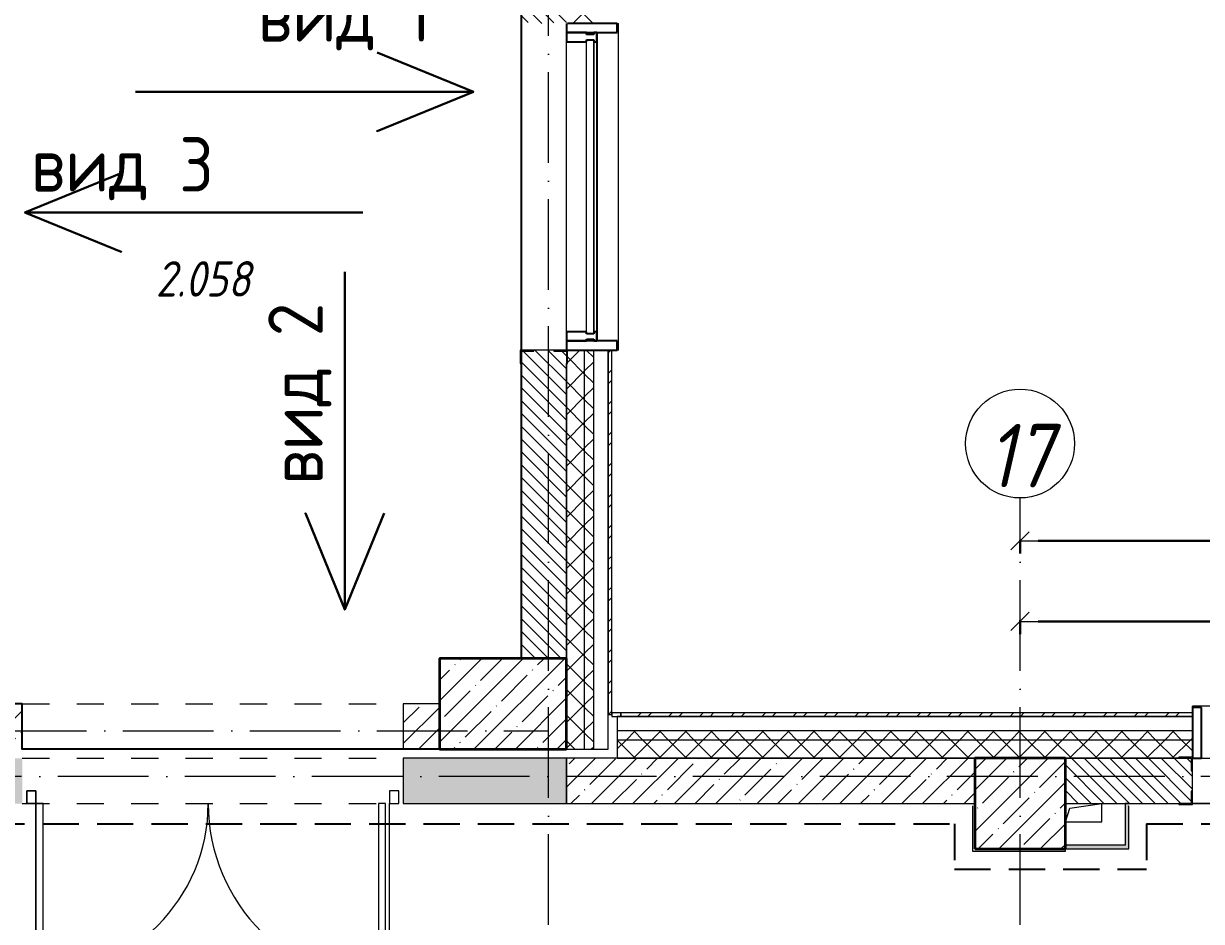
# Model space of a CAD drawing. Header units: millimetres. Extents: x -213536 to 1564669, y -45299 to 942238.
# Drawn here: x -187710 to -181217, y 194327 to 199277 of the extents above; entities that cross this region are included whole.
import ezdxf

# ---------------------------------------------------------------- set-up
doc = ezdxf.new("R2010")
doc.units = ezdxf.units.MM
for name, pattern in [('50_200_ШТРИХ_1Т_ш5_п1_п1_', [700, 500, -100, 0, -100]), ('Штрих короткий', [300, 150, -150]), ('Штриховая _2 мм - 1 мм_', [300, 200, -100])]:
    doc.linetypes.add(name, pattern=pattern)
for name, color, linetype, lineweight in [('0-1', 7, 'Continuous', 5), ('0-2', 7, 'Continuous', 9), ('Двери', 7, 'Continuous', 9), ('Импосты витража', 7, 'Continuous', 9), ('Импосты витража-1', 7, 'Continuous', 25), ('Марки помещений', 7, 'Continuous', 9), ('Несущие колонны', 7, 'Continuous', 9), ('Несущие колонны-1', 7, 'Continuous', 35), ('Обобщенные модели', 7, 'Continuous', 9), ('Общие ребра', 7, 'Continuous', 9), ('Окна', 7, 'Continuous', 9), ('Оси', 7, 'Continuous', 9), ('Оси-1', 7, 'Continuous', 20), ('Оси-2', 7, '50_200_ШТРИХ_1Т_ш5_п1_п1_', 9), ('Основные линии', 7, 'Continuous', 30), ('Остекление-1', 7, 'Continuous', 9), ('Перемычка-1', 7, 'Штрих короткий', 9), ('Размеры', 7, 'Continuous', 15), ('Стены', 7, 'Continuous', 9), ('Стены-1', 7, 'Continuous', 13), ('Штриховка разреза-1', 7, 'Continuous', 9), ('Элементы узлов', 7, 'Continuous', 9)]:
    doc.layers.add(name, color=color, linetype=linetype, lineweight=lineweight)
doc.layers.add('СТ-1_1', color=7, linetype='Штриховая _2 мм - 1 мм_', lineweight=90, true_color=0x888888)
doc.layers.add('Штриховка разреза-3', color=7, linetype='Continuous', lineweight=9, true_color=0x0080ff)
doc.layers.get('0-2').off()
doc.styles.add('ISOCPEUR_I_1', font='isocpeui.ttf', dxfattribs={"width": 0.85, "height": 2.5})
doc.styles.add('ISOCPEUR_I_2', font='isocpeui.ttf', dxfattribs={"width": 0.85, "height": 2.3})
doc.styles.add('СПДС', font='isocpeur.ttf', dxfattribs={"width": 0.9})
doc.dimstyles.new('Размера А3', dxfattribs={"dimtxt": 200, "dimasz": 100, "dimexe": 70, "dimexo": 100, "dimgap": 20, "dimtad": 1, "dimdec": 0, "dimrnd": 10, "dimzin": 0, "dimdsep": 46, "dimtxsty": 'СПДС', "dimblk": 'ARROWHEAD_6', "dimcen": 1, "dimclrd": 256, "dimclre": 256, "dimclrt": 256, "dimazin": 0, "dimtfac": 1, "dimtdec": 0, "dimtmove": 2, "dimatfit": 3, "dimfxl": 1, "dimtolj": 1, "dimtzin": 0, "dimarcsym": 0})
pattern_1 = [(45, (0, 0), (-70.71068, 70.71068), []), (135, (0, 0), (-70.71068, -70.71068), [])]
pattern_2 = [(135, (0, 0), (-35.35534, -35.35534), [])]
pattern_3 = [(45, (0, 0), (-85.53659, 85.53659), []), (45, (57.02, 0), (-85.53659, 85.53659), [])]
pattern_4 = [(45, (0, 0), (-114.04925, 114.04925), []), (45, (114.05, 0), (-114.04925, 114.04925), [201.612, -40.322, 3.353, -36.97])]

# ---------------------------------------------------------------- blocks, each defined once
blk = doc.blocks.new('BSC_Колонна _Прямоугольная - 500х500-V110-АИ2_02_План отделки стен 2-го этажа _Часть 2_')
at = {"layer": 'Несущие колонны'}
h = blk.add_hatch(dxfattribs=at)
h.set_pattern_fill('FP_109', color=256, style=0, pattern_type=2)
h.set_pattern_definition([(45, (-28400, -11050), (-114.04925, 114.04925), []), (45, (-28285.95, -11050), (-114.04925, 114.04925), [201.613, -40.323, 3.353, -36.97])])
h.paths.add_polyline_path([(-250, -250), (250, -250), (250, 250), (-250, 250)], flags=0)
at = {"layer": 'Несущие колонны-1'}
for p, q in [((250, 250), (-250, 250)), ((-250, 250), (-250, -250)), ((250, -250), (250, 250)), ((-250, -250), (250, -250))]:
    blk.add_line(p, q, dxfattribs=at)
blk = doc.blocks.new('BSC_Колонна _Прямоугольная - 500х700-V115-АИ2_02_План отделки стен 2-го этажа _Часть 2_')
at = {"layer": 'Несущие колонны'}
h = blk.add_hatch(dxfattribs=at)
h.set_pattern_fill('FP_114', color=256, style=0, pattern_type=2)
h.set_pattern_definition([(315, (-11600, 25550), (114.04925, 114.04925), []), (315, (-11600, 25435.95), (114.04925, 114.04925), [201.613, -40.323, 3.353, -36.97])])
h.paths.add_polyline_path([(-250, 350), (-250, -350), (250, -350), (250, 350)], flags=0)
at = {"layer": 'Несущие колонны-1'}
for p, q in [((250, 350), (-250, 350)), ((-250, 350), (-250, -350)), ((250, -350), (250, 350)), ((-250, -350), (250, -350))]:
    blk.add_line(p, q, dxfattribs=at)
blk = doc.blocks.new('Проем_Дверь_Прямоугольный - 1800х2700h_оконные проемы-25805030-АИ2_02_План отделки стен 2-го этажа _Часть 2_')
at = {"layer": 'Перемычка-1'}
for p, q in [((900, 125), (-900, 125)), ((900, -125), (-900, -125))]:
    blk.add_line(p, q, dxfattribs=at)
blk = doc.blocks.new('Проем_Дверь_Прямоугольный - 2100х2400h_дверные проемы-26809651-АИ2_02_План отделки стен 2-го этажа _Часть 2_')
at = {"layer": 'Перемычка-1'}
for p, q in [((1050, 125), (-1050, 125)), ((1050, -125), (-1050, -125))]:
    blk.add_line(p, q, dxfattribs=at)
blk = doc.blocks.new('Прямоугольный импост - Откос НВФ_50х280 мм-25985587-АИ2_02_План отделки стен 2-го этажа _Часть 2_')
at = {"layer": 'Импосты витража-1'}
for p, q in [((-50, 130), (0, 130)), ((-50, -150), (-50, 130)), ((0, 130), (0, -144)), ((0, -150), (-50, -150))]:
    blk.add_line(p, q, dxfattribs=at)
blk = doc.blocks.new('Дверь_Витражная_СКБ_2Ст2 - ДВВ_ДАО_СОШ_Гардероб-26809644-АИ2_02_План отделки стен 2-го этажа _Часть 2_')
at = {"layer": 'Двери'}
for p, q in [((-975, -985), (-975, -35)), ((975, -1035), (975, -35))]:
    blk.add_line(p, q, dxfattribs=at)
for centre, radius, start, end in [((-975, -35), 950, 270, 0), ((975, -35), 1000, 180, 270)]:
    blk.add_arc(centre, radius, start, end, dxfattribs=at)
at = {"layer": 'Элементы узлов'}
for p, q in [((-1025, -35), (-1025, 35)), ((-1025, 35), (-975, 35)), ((-975, 35), (-1025, 35)), ((-1025, 35), (-1025, -35)), ((-975, 35), (-975, -35)), ((-975, -35), (-975, 35)), ((1025, 35), (975, 35)), ((975, 35), (975, -35)), ((1025, 35), (975, 35)), ((975, 35), (975, -35)), ((1025, -35), (1025, 35)), ((1025, -35), (1025, 35)), ((-975, -35), (-1025, -35)), ((-1025, -35), (-975, -35)), ((-935, -35), (-975, -35)), ((-975, -35), (-975, -985)), ((-935, -985), (-935, -35)), ((913, -35), (913, -1035)), ((953, -35), (913, -35)), ((953, -1035), (953, -35)), ((975, -35), (1025, -35)), ((975, -35), (1025, -35)), ((-975, -985), (-935, -985)), ((913, -1035), (953, -1035))]:
    blk.add_line(p, q, dxfattribs=at)
blk = doc.blocks.new('Прямоугольный импост - Импост структурный с накладкой - 150мм-25651501-АИ2_02_План отделки стен 2-го этажа _Часть 2_')
at = {"layer": 'Импосты витража-1'}
for p, q in [((-25, 0), (-25, 17)), ((-25, 17), (25, 17)), ((-15, 0), (-25, 0)), ((-15, -40), (-15, 0)), ((25, 0), (15, 0)), ((15, 0), (15, -40)), ((25, 17), (25, 0)), ((-25, -150), (-25, -40)), ((-25, -40), (-15, -40)), ((15, -40), (25, -40)), ((25, -40), (25, -150)), ((25, -150), (-25, -150))]:
    blk.add_line(p, q, dxfattribs=at)
blk = doc.blocks.new('Прямоугольный импост - Импост структурный с накладкой - 150мм-25651488-АИ2_02_План отделки стен 2-го этажа _Часть 2_')
at = {"layer": 'Импосты витража'}
for p, q in [((44650, -100), (46250, -100)), ((44650, -267), (46250, -267))]:
    blk.add_line(p, q, dxfattribs=at)
blk = doc.blocks.new('Прямоугольный импост - Импост структурный с накладкой - 150мм-27754335-АИ2_02_План отделки стен 2-го этажа _Часть 2_')
at = {"layer": 'Импосты витража-1'}
for p, q in [((-25, 0), (-25, 17)), ((-25, 17), (25, 17)), ((-15, 0), (-25, 0)), ((-15, -40), (-15, 0)), ((25, 0), (15, 0)), ((15, 0), (15, -40)), ((25, 17), (25, 0)), ((-25, -150), (-25, -40)), ((-25, -40), (-15, -40)), ((15, -40), (25, -40)), ((25, -40), (25, -150)), ((25, -150), (-25, -150))]:
    blk.add_line(p, q, dxfattribs=at)
blk = doc.blocks.new('Прямоугольный импост - Откос НВФ_50х280 мм-25995271-АИ2_02_План отделки стен 2-го этажа _Часть 2_')
at = {"layer": 'Импосты витража-1'}
for p, q in [((-50, 130), (0, 130)), ((-50, -150), (-50, 130)), ((0, 130), (0, -144)), ((0, -150), (-50, -150))]:
    blk.add_line(p, q, dxfattribs=at)
blk = doc.blocks.new('Прямоугольный импост - Откос НВФ_50х280 мм-27755510-АИ2_02_План отделки стен 2-го этажа _Часть 2_')
at = {"layer": 'Импосты витража-1'}
for p, q in [((0, 130), (-50, 130)), ((-50, 130), (-50, -150)), ((0, -144), (0, 130)), ((-50, -150), (0, -150))]:
    blk.add_line(p, q, dxfattribs=at)
blk = doc.blocks.new('Фахверк_СКБ_Уголок - 250_2700-27497298-АИ2_02_План отделки стен 2-го этажа _Часть 2_')
at = {"layer": 'Обобщенные модели'}
for p, q in [((200, 181), (125, 181)), ((125, 181), (125, 106)), ((131, 106), (131, 175)), ((131, 175), (200, 175)), ((200, 175), (200, 181)), ((125, 106), (131, 106)), ((131, -6), (125, -6)), ((125, -6), (125, -81)), ((131, -75), (131, -6)), ((125, -81), (200, -81)), ((200, -75), (131, -75)), ((200, -81), (200, -75))]:
    blk.add_line(p, q, dxfattribs=at)
blk = doc.blocks.new('PNS_Панель прямоугольная1 - Нр_Стекло - 40мм-25293744-АИ2_02_План отделки стен 2-го этажа _Часть 2_')
at = {"layer": 'Остекление-1'}
for p, q in [((-800, 40), (800, 40)), ((-810, 0), (810, 0)), ((800, 0), (-800, 0))]:
    blk.add_line(p, q, dxfattribs=at)
blk = doc.blocks.new('AR_Отверстие прямоугольное _в плите_ - AR_Отверстие прямоугольное _в плите_-V209-АИ2_02_План отделки стен 2-го этажа _Часть 2_')
at = {"layer": 'Обобщенные модели'}
for p, q in [((-100, -50), (-75, 25)), ((-75, 25), (100, 50)), ((100, -50), (100, 50)), ((-100, -50), (100, -50))]:
    blk.add_line(p, q, dxfattribs=at)
blk = doc.blocks.new('Отлив_СКБ - Отлив витража_120_НВФ-31885513-АИ2_02_План отделки стен 2-го этажа _Часть 2_')
at = {"layer": 'Окна'}
for p in [(0, 113), (7800, 120)]:
    blk.add_line(p, (0, 120), dxfattribs=at)
blk = doc.blocks.new('Отлив_СКБ - Отлив витража_120_НВФ-31885687-АИ2_02_План отделки стен 2-го этажа _Часть 2_')
at = {"layer": 'Окна'}
for p, q in [((1750, -2), (50, -2)), ((0, -120), (0, -113)), ((0, -120), (1800, -120)), ((1800, -113), (1800, -120))]:
    blk.add_line(p, q, dxfattribs=at)
blk = doc.blocks.new('Стены 9 - Стены 4-31627981-АИ2_02_План отделки стен 2-го этажа _Часть 2_')
at = {"layer": 'Стены-1'}
for p, q in [((23850, 9731), (23800, 9731)), ((23800, 9731), (23800, 9711)), ((23800, 9711), (23850, 9711)), ((23850, 9711), (23850, 9731))]:
    blk.add_line(p, q, dxfattribs=at)
blk = doc.blocks.new('0125-Р-ОО-Ш2-АР-о_23_10_2024_rvt-1-АИ2_02_План отделки стен 2-го этажа _Часть 2_')
at = {"layer": 'Штриховка разреза-1'}
h = blk.add_hatch(dxfattribs=at)
h.set_pattern_fill('FP_81', color=256, style=0, pattern_type=2)
h.set_pattern_definition(pattern_1)
h.paths.add_polyline_path([(26050, 11350), (26050, 13550), (26000, 13550), (26000, 11350)], flags=0)
h.paths.add_polyline_path([(26000, 15350), (26050, 15350), (26050, 16550), (26000, 16550), (26000, 16201.6)], flags=0)
h.paths.add_polyline_path([(26050, 18350), (26050, 19550), (26000, 19550), (26000, 18350)], flags=0)
h.paths.add_polyline_path([(26000, 21350), (26050, 21350), (26050, 22550), (26000, 22550), (26000, 21745.8)], flags=0)
h.paths.add_polyline_path([(26050, 24350), (26050, 25550), (26000, 25550), (26000, 24350)], flags=0)
h.paths.add_polyline_path([(26050, 27350), (26050, 28550), (26000, 28550), (26000, 27350)], flags=0)
h.paths.add_polyline_path([(26000, 30350), (26050, 30350), (26050, 31550), (26000, 31550), (26000, 30986.2)], flags=0)
h.paths.add_polyline_path([(26000, 33350), (26050, 33350), (26050, 34550), (26000, 34550), (26000, 33758.3)], flags=0)
h.paths.add_polyline_path([(26050, 36350), (26050, 37550), (26000, 37550), (26000, 36350)], flags=0)
h.paths.add_polyline_path([(26050, 39350), (26050, 40550), (26000, 40550), (26000, 39350)], flags=0)
h.paths.add_polyline_path([(26050, 42350), (26050, 43600), (26000, 43600), (26000, 42350)], flags=0)
h.paths.add_polyline_path([(26050, 45400), (26050, 49650), (26000, 49650), (26000, 45400)], flags=0)
h = blk.add_hatch(dxfattribs=at)
h.set_pattern_fill('FP_81', color=256, style=0, pattern_type=2)
h.set_pattern_definition(pattern_1)
h.paths.add_polyline_path([(26000, 11350), (26000, 13550), (25906, 13550), (25906, 13475), (25900, 13475), (25900, 11350)], flags=0)
h.paths.add_polyline_path([(25906, 15350), (26000, 15350), (26000, 16550), (25906, 16550), (25906, 16475), (25900, 16475), (25900, 15425), (25906, 15425), (25906, 15356)], flags=0)
h.paths.add_polyline_path([(25906, 18350), (26000, 18350), (26000, 19550), (25900, 19550), (25900, 18425), (25906, 18425), (25906, 18356)], flags=0)
h.paths.add_polyline_path([(25906, 21350), (26000, 21350), (26000, 22550), (25906, 22550), (25906, 22475), (25900, 22475), (25900, 21425), (25906, 21425), (25906, 21356)], flags=0)
h.paths.add_polyline_path([(25900, 24350), (26000, 24350), (26000, 25550), (25906, 25550), (25906, 25475), (25900, 25475), (25900, 24850)], flags=0)
h.paths.add_polyline_path([(26000, 27350), (26000, 28550), (25900, 28550), (25900, 27425), (25906, 27425), (25906, 27350)], flags=0)
h.paths.add_polyline_path([(26000, 30350), (26000, 31550), (25906, 31550), (25906, 31475), (25900, 31475), (25900, 30425), (25906, 30425), (25906, 30350)], flags=0)
h.paths.add_polyline_path([(26000, 33350), (26000, 34550), (25900, 34550), (25900, 33425), (25906, 33425), (25906, 33350)], flags=0)
h.paths.add_polyline_path([(25906, 36350), (26000, 36350), (26000, 37550), (25906, 37550), (25906, 37475), (25900, 37475), (25900, 36425), (25906, 36425), (25906, 36356)], flags=0)
h.paths.add_polyline_path([(25906, 39350), (26000, 39350), (26000, 40550), (25900, 40550), (25900, 39425), (25906, 39425), (25906, 39356)], flags=0)
h.paths.add_polyline_path([(26000, 42350), (26000, 43600), (25906, 43600), (25906, 43525), (25900, 43525), (25900, 42425), (25906, 42425), (25906, 42350)], flags=0)
h.paths.add_polyline_path([(26000, 45400), (26000, 49550), (25900, 49550), (25900, 45400)], flags=0)
h = blk.add_hatch(dxfattribs=at)
h.set_pattern_fill('FP_80', color=256, style=0, pattern_type=2)
h.set_pattern_definition(pattern_3)
h.paths.add_polyline_path([(26130, 11540), (26150, 11540), (26150, 13550), (26130, 13550), (26130, 12505.4)], flags=0)
h.paths.add_polyline_path([(26130, 15350), (26150, 15350), (26150, 16550), (26130, 16550), (26130, 16201.6)], flags=0)
h.paths.add_polyline_path([(26150, 18350), (26150, 19550), (26130, 19550), (26130, 18350)], flags=0)
h.paths.add_polyline_path([(26150, 21350), (26150, 22550), (26130, 22550), (26130, 21350)], flags=0)
h.paths.add_polyline_path([(26130, 24350), (26150, 24350), (26150, 25550), (26130, 25550), (26130, 25442)], flags=0)
h.paths.add_polyline_path([(26130, 27350), (26150, 27350), (26150, 28550), (26130, 28550), (26130, 28214.1)], flags=0)
h.paths.add_polyline_path([(26150, 30350), (26150, 31550), (26130, 31550), (26130, 30350)], flags=0)
h.paths.add_polyline_path([(26130, 33350), (26150, 33350), (26150, 34550), (26130, 34550), (26130, 33758.3)], flags=0)
h.paths.add_polyline_path([(26150, 36350), (26150, 37550), (26130, 37550), (26130, 36350)], flags=0)
h.paths.add_polyline_path([(26150, 39350), (26150, 40550), (26130, 40550), (26130, 39350)], flags=0)
h.paths.add_polyline_path([(26150, 42350), (26150, 43370), (26130, 43370), (26130, 42350)], flags=0)
h = blk.add_hatch(dxfattribs=at)
h.set_pattern_fill('FP_2', color=256, style=0, pattern_type=2)
h.set_pattern_definition(pattern_2)
h.paths.add_polyline_path([(25900, 11850), (25900, 13544), (25831, 13544), (25831, 13550), (25719, 13550), (25719, 13544), (25650, 13544), (25650, 11850)], flags=0)
h.paths.add_polyline_path([(25779, 15350), (25831, 15350), (25831, 15356), (25900, 15356), (25900, 15750), (25650, 15750), (25650, 15356), (25719, 15356), (25719, 15350)], flags=0)
h = blk.add_hatch(dxfattribs=at)
h.set_pattern_fill('FP_1', color=256, style=0, pattern_type=2)
h.set_pattern_definition(pattern_4)
h.paths.add_polyline_path([(25200, 11350), (25200, 11600), (25000, 11600), (25000, 11350)], flags=0)
h.paths.add_polyline_path([(22900, 11350), (22900, 11600), (15250, 11600), (15250, 11350), (20187, 11350)], flags=0)
h.paths.add_polyline_path([(13150, 11350), (13150, 11600), (12450, 11600), (12450, 11350), (12731.1, 11350)], flags=0)
h = blk.add_hatch(dxfattribs=at)
h.set_pattern_fill('FP_80', color=256, style=0, pattern_type=2)
h.set_pattern_definition(pattern_3)
h.paths.add_polyline_path([(40665, 11530), (40665, 11550), (40150, 11550), (40150, 11530)], flags=0)
h.paths.add_polyline_path([(37894.8, 11530), (38350, 11530), (38350, 11550), (37150, 11550), (37150, 11530)], flags=0)
h.paths.add_polyline_path([(29350, 11530), (29350, 11550), (26200, 11550), (26200, 11530), (29040.9, 11530)], flags=0)
h = blk.add_hatch(dxfattribs=at)
h.set_pattern_fill('FP_81', color=256, style=0, pattern_type=2)
h.set_pattern_definition(pattern_1)
h.paths.add_polyline_path([(76700, 11400), (76700, 11450), (70350, 11450), (70350, 11400), (76106.4, 11400)], flags=0)
h.paths.add_polyline_path([(67718.5, 11400), (68550, 11400), (68550, 11450), (67350, 11450), (67350, 11400)], flags=0)
h.paths.add_polyline_path([(64350, 11400), (65550, 11400), (65550, 11450), (64350, 11450)], flags=0)
h.paths.add_polyline_path([(61350, 11400), (62550, 11400), (62550, 11450), (61350, 11450)], flags=0)
h.paths.add_polyline_path([(59330.6, 11400), (59550, 11400), (59550, 11450), (58350, 11450), (58350, 11400)], flags=0)
h.paths.add_polyline_path([(53550, 11400), (53550, 11450), (52350, 11450), (52350, 11400), (53272.7, 11400)], flags=0)
h.paths.add_polyline_path([(56534.6, 11400), (56550, 11400), (56550, 11450), (55350, 11450), (55350, 11400), (55602.6, 11400)], flags=0)
h.paths.add_polyline_path([(50010.7, 11400), (50550, 11400), (50550, 11450), (49350, 11450), (49350, 11400)], flags=0)
h.paths.add_polyline_path([(47550, 11400), (47550, 11450), (46350, 11450), (46350, 11400), (47214.7, 11400)], flags=0)
h.paths.add_polyline_path([(44418.8, 11400), (44550, 11400), (44550, 11450), (43350, 11450), (43350, 11400), (43486.8, 11400)], flags=0)
h.paths.add_polyline_path([(41156.8, 11400), (41550, 11400), (41550, 11450), (40150, 11450), (40150, 11400), (40690.8, 11400)], flags=0)
h.paths.add_polyline_path([(38350, 11400), (38350, 11450), (37150, 11450), (37150, 11400), (37894.8, 11400)], flags=0)
h.paths.add_polyline_path([(29350, 11400), (29350, 11450), (26180, 11450), (26180, 11400), (29040.9, 11400)], flags=0)
h = blk.add_hatch(dxfattribs=at)
h.set_pattern_fill('FP_81', color=256, style=0, pattern_type=2)
h.set_pattern_definition(pattern_1)
h.paths.add_polyline_path([(74200, 11300), (76700, 11300), (76700, 11400), (70350, 11400), (70350, 11306), (70425, 11306), (70425, 11300), (73700, 11300)], flags=0)
h.paths.add_polyline_path([(68475, 11300), (68475, 11306), (68550, 11306), (68550, 11400), (67350, 11400), (67350, 11306), (67425, 11306), (67425, 11300), (67718.5, 11300)], flags=0)
h.paths.add_polyline_path([(65200, 11300), (65475, 11300), (65475, 11306), (65550, 11306), (65550, 11400), (64350, 11400), (64350, 11306), (64425, 11306), (64425, 11300), (64922.5, 11300)], flags=0)
h.paths.add_polyline_path([(62126.6, 11300), (62475, 11300), (62475, 11306), (62550, 11306), (62550, 11400), (61350, 11400), (61350, 11306), (61425, 11306), (61425, 11300), (61700, 11300)], flags=0)
h.paths.add_polyline_path([(58425, 11300), (59475, 11300), (59475, 11306), (59550, 11306), (59550, 11400), (58350, 11400), (58350, 11306), (58425, 11306)], flags=0)
h.paths.add_polyline_path([(55700, 11300), (56475, 11300), (56475, 11306), (56550, 11306), (56550, 11400), (55350, 11400), (55350, 11306), (55425, 11306), (55425, 11300), (55602.6, 11300)], flags=0)
h.paths.add_polyline_path([(52806.7, 11300), (53475, 11300), (53475, 11306), (53550, 11306), (53550, 11400), (52350, 11400), (52350, 11306), (52425, 11306), (52425, 11300), (52700, 11300)], flags=0)
h.paths.add_polyline_path([(50010.7, 11300), (50475, 11300), (50475, 11306), (50550, 11306), (50550, 11400), (49350, 11400), (49350, 11306), (49425, 11306), (49425, 11300)], flags=0)
h.paths.add_polyline_path([(47200, 11300), (47475, 11300), (47475, 11306), (47550, 11306), (47550, 11400), (46350, 11400), (46350, 11306), (46425, 11306), (46425, 11300), (46748.7, 11300)], flags=0)
h.paths.add_polyline_path([(44475, 11300), (44475, 11306), (44550, 11306), (44550, 11400), (43350, 11400), (43350, 11306), (43425, 11306), (43425, 11300), (44418.8, 11300)], flags=0)
h.paths.add_polyline_path([(41475, 11300), (41475, 11306), (41550, 11306), (41550, 11400), (40150, 11400), (40150, 11300), (41200, 11300)], flags=0)
h.paths.add_polyline_path([(38275, 11300), (38275, 11306), (38350, 11306), (38350, 11400), (37150, 11400), (37150, 11300), (37894.8, 11300)], flags=0)
h.paths.add_polyline_path([(29275, 11300), (29275, 11306), (29350, 11306), (29350, 11400), (26180, 11400), (26180, 11300), (29040.9, 11300)], flags=0)
h = blk.add_hatch(dxfattribs=at)
h.set_pattern_fill('FP_1', color=256, style=0, pattern_type=2)
h.set_pattern_definition(pattern_4)
h.paths.add_polyline_path([(25900, 11050), (25900, 11300), (25000, 11300), (25000, 11050)], flags=0)
h.paths.add_polyline_path([(22900, 11050), (22900, 11300), (15250, 11300), (15250, 11050), (20187, 11050)], flags=0)
h.paths.add_polyline_path([(12731.1, 11050), (13150, 11050), (13150, 11300), (11950, 11300), (11950, 11050)], flags=0)
h.paths.add_polyline_path([(7139.2, 11050), (7950, 11050), (7950, 11300), (400, 11300), (400, 11050), (5275.2, 11050)], flags=0)
h = blk.add_hatch(dxfattribs=at)
h.set_pattern_fill('FP_1', color=256, style=0, pattern_type=2)
h.set_pattern_definition(pattern_4)
h.paths.add_polyline_path([(28150, 11050), (28150, 11300), (25900, 11300), (25900, 11050), (27643, 11050)], flags=0)
h = blk.add_hatch(dxfattribs=at)
h.set_pattern_fill('FP_2', color=256, style=0, pattern_type=2)
h.set_pattern_definition(pattern_2)
h.paths.add_polyline_path([(29344, 11050), (29344, 11119), (29350, 11119), (29350, 11231), (29344, 11231), (29344, 11300), (28650, 11300), (28650, 11050), (29275, 11050)], flags=0)
at = {"layer": 'Общие ребра'}
for p, q in [((26000, 11350), (26000, 13550)), ((26050, 11350), (26050, 13550)), ((25900, 13475), (25900, 11850)), ((25900, 11850), (25900, 13475)), ((29350, 11450), (26180, 11450)), ((29350, 11400), (26180, 11400))]:
    blk.add_line(p, q, dxfattribs=at)
at = {"layer": 'Стены'}
for p, q in [((25650, 13550), (25650, 15350)), ((31150, 11050), (29350, 11050))]:
    blk.add_line(p, q, dxfattribs=at)
at = {"layer": 'Стены-1'}
for p, q in [((25831, 13550), (25719, 13550)), ((26130, 13550), (25906, 13550)), ((26130, 11350), (26130, 13550)), ((26130, 13550), (26130, 11540)), ((26150, 13550), (26130, 13550)), ((26150, 11540), (26150, 13550)), ((25650, 13475), (25650, 11850)), ((25200, 11600), (25000, 11600)), ((25000, 11600), (25000, 11350)), ((26130, 11540), (26150, 11540)), ((29350, 11530), (26180, 11530)), ((26180, 11530), (26180, 11300)), ((29350, 11550), (26200, 11550)), ((26200, 11550), (26200, 11530)), ((26200, 11530), (29350, 11530)), ((29350, 11530), (29350, 11550)), ((29350, 11306), (29350, 11530)), ((25000, 11350), (25200, 11350)), ((25900, 11300), (25000, 11300)), ((25000, 11300), (25000, 11050)), ((25900, 11350), (26130, 11350)), ((25900, 11050), (25900, 11300)), ((28150, 11300), (25900, 11300)), ((25900, 11300), (25900, 11050)), ((26180, 11300), (28150, 11300)), ((28650, 11300), (29275, 11300)), ((29275, 11300), (28650, 11300)), ((29350, 11119), (29350, 11231)), ((25000, 11050), (25900, 11050)), ((25900, 11050), (28150, 11050)), ((28650, 11050), (29275, 11050))]:
    blk.add_line(p, q, dxfattribs=at)
at = {"layer": '0-2'}
for name, p, rotation in [('Проем_Дверь_Прямоугольный - 1800х2700h_оконные проемы-25805030-АИ2_02_План отделки стен 2-го этажа _Часть 2_', (25775, 14450), 269.9999999999999), ('Отлив_СКБ - Отлив витража_120_НВФ-31885687-АИ2_02_План отделки стен 2-го этажа _Часть 2_', (26067, 13550), 90), ('PNS_Панель прямоугольная1 - Нр_Стекло - 40мм-25293744-АИ2_02_План отделки стен 2-го этажа _Часть 2_', (26050, 14450), 89.99999999999753), ('Прямоугольный импост - Импост структурный с накладкой - 150мм-25651488-АИ2_02_План отделки стен 2-го этажа _Часть 2_', (25800, -31000), 89.99999999999852), ('Прямоугольный импост - Откос НВФ_50х280 мм-27755510-АИ2_02_План отделки стен 2-го этажа _Часть 2_', (26050, 13550), 269.9999999999975), ('Фахверк_СКБ_Уголок - 250_2700-27497298-АИ2_02_План отделки стен 2-го этажа _Часть 2_', (25725, 13675), 269.9999999999999), ('BSC_Колонна _Прямоугольная - 500х700-V115-АИ2_02_План отделки стен 2-го этажа _Часть 2_', (25550, 11600), 89.9999999999999), ('Проем_Дверь_Прямоугольный - 2100х2400h_дверные проемы-26809651-АИ2_02_План отделки стен 2-го этажа _Часть 2_', (23950, 11475), 180), ('Проем_Дверь_Прямоугольный - 2100х2400h_дверные проемы-26809651-АИ2_02_План отделки стен 2-го этажа _Часть 2_', (23950, 11175), 180), ('Фахверк_СКБ_Уголок - 250_2700-27497298-АИ2_02_План отделки стен 2-го этажа _Часть 2_', (29475, 11225), 180), ('Проем_Дверь_Прямоугольный - 1800х2700h_оконные проемы-25805030-АИ2_02_План отделки стен 2-го этажа _Часть 2_', (30250, 11175), 180)]:
    blk.add_blockref(name, p, dxfattribs=dict(at, rotation=rotation))
at = {"layer": '0-2', "extrusion": (0, 0, -1), "rotation": 90.00000000000249}
for name, p in [('Прямоугольный импост - Откос НВФ_50х280 мм-25995271-АИ2_02_План отделки стен 2-го этажа _Часть 2_', (-26050, 15350)), ('Прямоугольный импост - Импост структурный с накладкой - 150мм-25651501-АИ2_02_План отделки стен 2-го этажа _Часть 2_', (-26050, 15275)), ('Прямоугольный импост - Импост структурный с накладкой - 150мм-27754335-АИ2_02_План отделки стен 2-го этажа _Часть 2_', (-26050, 13625))]:
    blk.add_blockref(name, p, dxfattribs=at)
at = {"layer": '0-2'}
for name, p in [('Отлив_СКБ - Отлив витража_120_НВФ-31885513-АИ2_02_План отделки стен 2-го этажа _Часть 2_', (29350, 11467)), ('Стены 9 - Стены 4-31627981-АИ2_02_План отделки стен 2-го этажа _Часть 2_', (2350, 1819)), ('BSC_Колонна _Прямоугольная - 500х500-V110-АИ2_02_План отделки стен 2-го этажа _Часть 2_', (28400, 11050)), ('Дверь_Витражная_СКБ_2Ст2 - ДВВ_ДАО_СОШ_Гардероб-26809644-АИ2_02_План отделки стен 2-го этажа _Часть 2_', (23950, 11085)), ('AR_Отверстие прямоугольное _в плите_ - AR_Отверстие прямоугольное _в плите_-V209-АИ2_02_План отделки стен 2-го этажа _Часть 2_', (28750, 11000))]:
    blk.add_blockref(name, p, dxfattribs=at)
at = {"layer": '0-2', "extrusion": (0, 0, -1)}
blk.add_blockref('Прямоугольный импост - Откос НВФ_50х280 мм-25985587-АИ2_02_План отделки стен 2-го этажа _Часть 2_', (-29350, 11450), dxfattribs=at)
blk = doc.blocks.new('Ось сетки - Круг_Ø6_00__ISO-2_5_0_9K_-16731441-АИ2_02_План отделки стен 2-го этажа _Часть 2_')
at = {"layer": 'Оси-1'}
blk.add_circle((0, 0), 3, dxfattribs=at)
blk = doc.blocks.new('ARROWHEAD_6')
at = {"color": 0, "linetype": 'Continuous'}
for p, q in [((0, 0), (-1, 0)), ((-0.5, -0.5), (0.5, 0.5))]:
    blk.add_line(p, q, dxfattribs=at)
blk = doc.blocks.new('*D3073')
at = {"layer": 'Defpoints', "color": 0, "transparency": 16777216}
for p in [(234645.6, 224975.8), (237645.6, 224975.8), (237645.6, 224869.7)]:
    blk.add_point(p, dxfattribs=at)
at = {"layer": 'Размеры', "lineweight": -2, "transparency": 16777216}
for p, q in [((234645.6, 224875.8), (234645.6, 224799.7)), ((234745.6, 224869.7), (237545.6, 224869.7)), ((237645.6, 224875.8), (237645.6, 224799.7))]:
    blk.add_line(p, q, dxfattribs=at)
at = {"layer": 'Размеры', "lineweight": -2, "transparency": 16777216, "xscale": 100, "yscale": 100, "zscale": 100, "rotation": 180}
blk.add_blockref('ARROWHEAD_6', (234645.6, 224869.7), dxfattribs=at)
at = {"layer": 'Размеры', "lineweight": -2, "transparency": 16777216, "xscale": 100, "yscale": 100, "zscale": 100}
blk.add_blockref('ARROWHEAD_6', (237645.6, 224869.7), dxfattribs=at)
at = {"layer": 'Размеры', "lineweight": 25, "transparency": 16777216, "insert": (236145.6, 225064.7), "char_height": 350, "width": 2.488, "attachment_point": 5, "style": 'СПДС'}
blk.add_mtext('\\A1;3000', dxfattribs=at)
blk = doc.blocks.new('*D3086')
at = {"layer": 'Defpoints', "color": 0, "transparency": 16777216}
for p in [(234645.6, 225419.6), (280745.6, 225313.5), (280745.6, 224279.9)]:
    blk.add_point(p, dxfattribs=at)
at = {"layer": 'Размеры', "lineweight": -2, "transparency": 16777216}
for p, q in [((280745.6, 224379.9), (280745.6, 225383.5)), ((234645.6, 225319.6), (234645.6, 225243.5)), ((234745.6, 225313.5), (280645.6, 225313.5))]:
    blk.add_line(p, q, dxfattribs=at)
at = {"layer": 'Размеры', "lineweight": -2, "transparency": 16777216, "xscale": 100, "yscale": 100, "zscale": 100, "rotation": 180}
blk.add_blockref('ARROWHEAD_6', (234645.6, 225313.5), dxfattribs=at)
at = {"layer": 'Размеры', "lineweight": -2, "transparency": 16777216, "xscale": 100, "yscale": 100, "zscale": 100}
blk.add_blockref('ARROWHEAD_6', (280745.6, 225313.5), dxfattribs=at)
at = {"layer": 'Размеры', "lineweight": 25, "transparency": 16777216, "insert": (257695.6, 225508.5), "char_height": 350, "width": 2.997, "attachment_point": 5, "style": 'СПДС'}
blk.add_mtext('\\A1;46100', dxfattribs=at)
blk = doc.blocks.new('Оси1')
at = {"layer": 'Оси-2'}
for p, q in [((232045.6, 210594.5), (232045.6, 264395.4)), ((234645.6, 210594.5), (234645.6, 225549.9)), ((205196.8, 224265.2), (232045.6, 224265.2)), ((312453.9, 224015.2), (203926.8, 224015.2))]:
    blk.add_line(p, q, dxfattribs=at)
at = {"layer": 'Оси-1', "xscale": 99.99999999999993, "yscale": 99.99999999999993, "zscale": 99.99999999999993}
blk.add_blockref('Ось сетки - Круг_Ø6_00__ISO-2_5_0_9K_-16731441-АИ2_02_План отделки стен 2-го этажа _Часть 2_', (234645.6, 225849.9), dxfattribs=at)
at = {"layer": 'Оси', "insert": (234464.5, 225958.6), "char_height": 350, "width": 346.329, "attachment_point": 1, "style": 'ISOCPEUR_I_1'}
blk.add_mtext('17', dxfattribs=at)
at = {"layer": 'Размеры', "lineweight": 25}
for base, p1, p2, picture, middle in [((280745.6, 225313.5), (234645.6, 225419.6), (280745.6, 224279.9), '*D3086', (257695.6, 225508.5)), ((237645.6, 224869.7), (234645.6, 224975.8), (237645.6, 224975.8), '*D3073', (236145.6, 225064.7))]:
    dim = blk.add_linear_dim(base=base, p1=p1, p2=p2, dimstyle='Размера А3', override={"dimtxt": 350}, dxfattribs=at)
    dim.commit()
    dim.dimension.update_dxf_attribs({"geometry": picture, "text_midpoint": middle})

msp = doc.modelspace()

# ---------------------------------------------------------------- hatches: boundary and pattern name
at = {"layer": 'Штриховка разреза-3'}
for points in [[(-181617, 194747.3), (-181617, 194977.3), (-181637, 194977.3), (-181637, 194747.3)], [(-181617, 194727.3), (-181617, 194747.3), (-181967, 194747.3), (-181967, 194727.3)]]:
    msp.add_hatch(color=256, dxfattribs=at).paths.add_polyline_path(points, flags=0)

# ---------------------------------------------------------------- linework, layer by layer
msp.add_lwpolyline([(-187922.9, 199927.3), (-185417, 199927.3), (-185417, 199677.3), (-185067, 199677.3), (-185067, 199477.3), (-184967, 199477.3), (-184967, 195777.3), (-185417, 195777.3), (-185417, 195277.3), (-187717, 195277.3), (-187717, 195527.3), (-187917, 195527.3)], close=True)
at = {"color": 1, "lineweight": 30}
for points in [[(-187092.8, 198901.3), (-185229.7, 198901.3), (-185761.4, 198684.3), (-185229.7, 198901.3), (-185761.4, 199118.3)], [(-185839.8, 198236.2), (-187702.9, 198236.2), (-187171.2, 198019.2), (-187702.9, 198236.2), (-187171.2, 198453.2)], [(-185939.2, 197909.3), (-185939.2, 196046.2), (-186156.1, 196577.9), (-185939.2, 196046.2), (-185722.2, 196577.9)]]:
    msp.add_lwpolyline(points, dxfattribs=at)
at = {"layer": 'СТ-1_1', "lineweight": 25}
for p, q in [((-210105, 194865.3), (-182579, 194865.3)), ((-182579, 194865.3), (-182579, 194615.3)), ((-181519, 194865.3), (-179579, 194865.3)), ((-181519, 194865.3), (-181519, 194615.3)), ((-182579, 194615.3), (-181519, 194615.3))]:
    msp.add_line(p, q, dxfattribs=at)
at = {"layer": 'Стены-1'}
for p, q in [((-182479, 194965.3), (-182479, 194715.3)), ((-181617, 194977.3), (-181637, 194977.3)), ((-181637, 194977.3), (-181637, 194747.3)), ((-181617, 194727.3), (-181617, 194965.3)), ((-181637, 194747.3), (-181967, 194747.3)), ((-181967, 194727.3), (-181617, 194727.3)), ((-181967, 194715.3), (-181967, 194727.3)), ((-182479, 194715.3), (-181967, 194715.3))]:
    msp.add_line(p, q, dxfattribs=at)

# ---------------------------------------------------------------- block references
at = {"color": 2, "lineweight": 30}
msp.add_blockref('Оси1', (-416862.6, -28888), dxfattribs=at)
at = {"layer": '0-1'}
msp.add_blockref('0125-Р-ОО-Ш2-АР-о_23_10_2024_rvt-1-АИ2_02_План отделки стен 2-го этажа _Часть 2_', (-210617, 183927.3), dxfattribs=at)

# ---------------------------------------------------------------- texts
at = {"layer": 'Марки помещений', "color": 2, "insert": (-186981, 197967.3), "char_height": 195.27, "width": 767.079, "attachment_point": 1, "style": 'ISOCPEUR_I_2'}
msp.add_mtext('2.058', dxfattribs=at)
at = {"layer": 'Основные линии', "char_height": 300, "attachment_point": 1, "style": 'СПДС'}
for s, insert in [('вид 1', (-186417.7, 199477.4)), ('вид 3', (-187669.7, 198650.9))]:
    msp.add_mtext_dynamic_manual_height_columns(s, width=1649.982, gutter_width=1678.4, heights=[0], dxfattribs=dict(at, insert=insert))
at = {"layer": 'Основные линии', "insert": (-186360.7, 196735.5), "char_height": 300, "attachment_point": 1, "rotation": 90, "style": 'СПДС'}
msp.add_mtext_dynamic_manual_height_columns('вид 2', width=1580.432, gutter_width=1678.4, heights=[0], dxfattribs=at)

doc.saveas('drawing.dxf')
